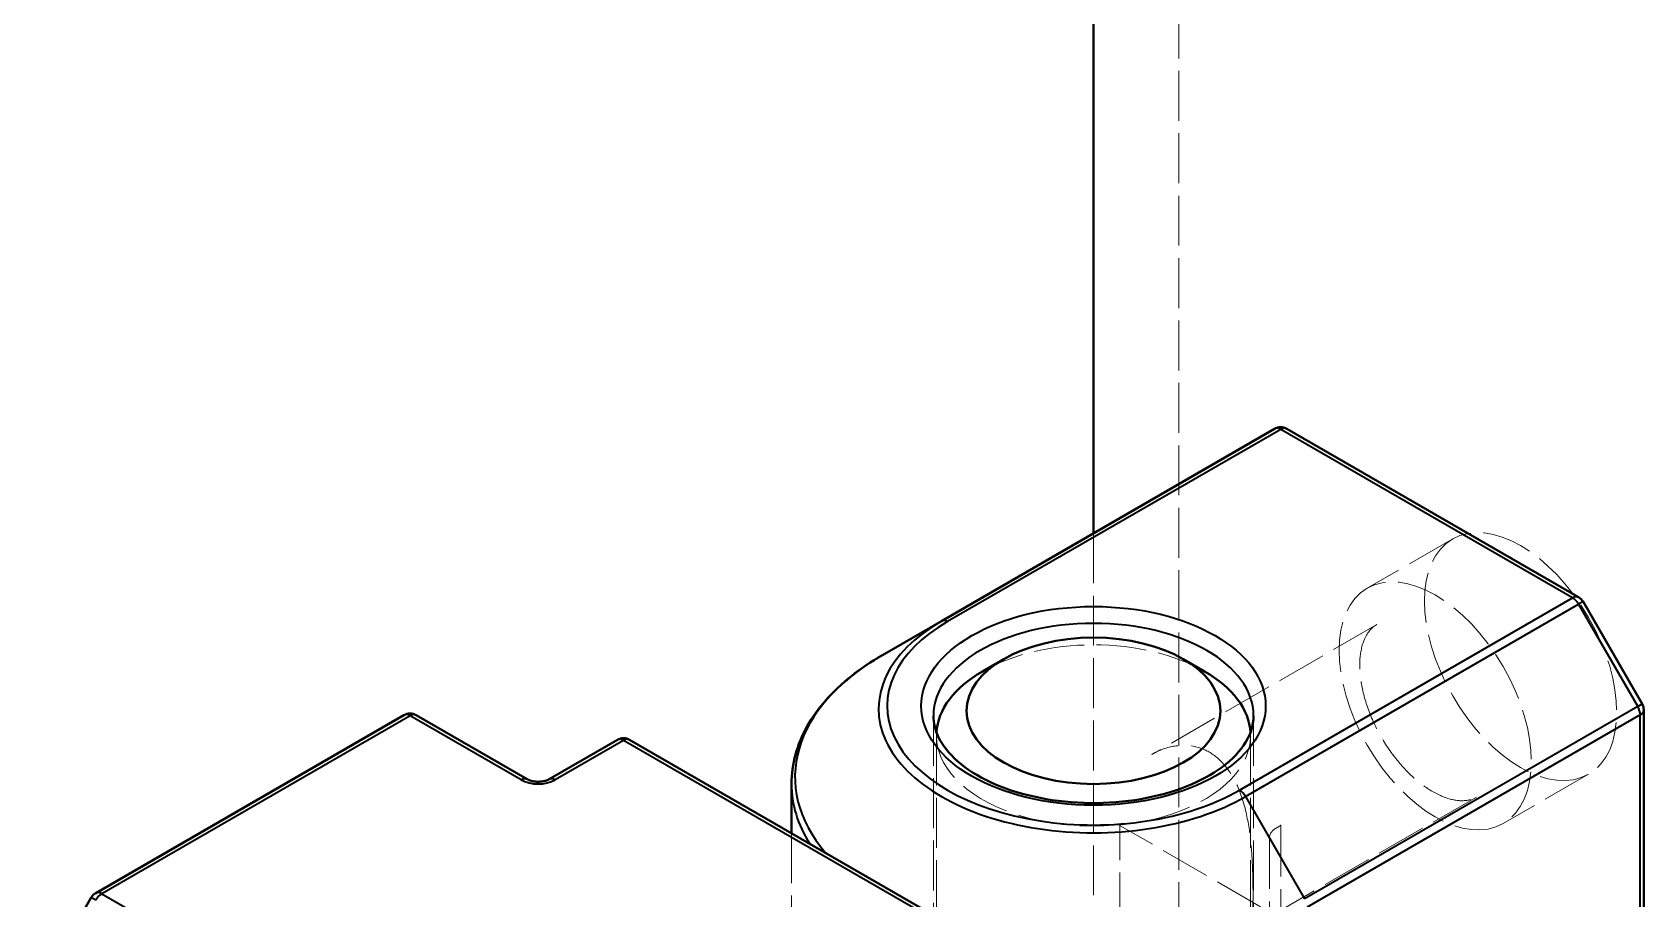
# Model space of a CAD drawing. Header units: millimetres. Extents: x 0 to 3567, y 0 to 2523.
# Drawn here: x 3241.58 to 3257.59, y 2207.13 to 2215.74 of the extents above; entities that cross this region are included whole.
import ezdxf

# ---------------------------------------------------------------- set-up
doc = ezdxf.new("R2010")
doc.units = ezdxf.units.MM
doc.header["$LTSCALE"] = 3
doc.linetypes.add('DASHED', pattern=[0.2067, 0.1654, -0.0413])
for name, color, linetype, lineweight, true_color in [('가려진 것(ISO)', 2, 'DASHED', 18, 0xffff00), ('가시적인 것(ISO)', 3, 'Continuous', 40, 0x00ff00), ('가시적인 좁은 것(ISO)', 3, 'Continuous', 35, 0x00ff00)]:
    doc.layers.add(name, color=color, linetype=linetype, lineweight=lineweight, true_color=true_color)

msp = doc.modelspace()

# ---------------------------------------------------------------- linework, layer by layer
at = {"layer": '가려진 것(ISO)'}
for p, q in [((3252.9691, 2121.8452), (3252.9691, 2222.7642)), ((3252.1206, 2210.7617), (3252.1206, 2193.3935)), ((3255.6882, 2210.7061), (3254.8397, 2210.2162)), ((3254.9348, 2209.8554), (3252.7, 2208.5651)), ((3250.5306, 2208.949), (3250.5306, 2205.4708)), ((3253.7106, 2208.949), (3253.7106, 2205.4708)), ((3250.5606, 2208.7531), (3250.5606, 2194.644)), ((3253.6806, 2208.7531), (3253.6806, 2194.644)), ((3257.0382, 2208.3678), (3256.1897, 2207.8779)), ((3255.9248, 2208.1407), (3253.69, 2206.8504)), ((3252.3824, 2200.6943), (3252.3824, 2207.8468)), ((3256.4656, 2205.5012), (3252.3927, 2207.8527)), ((3253.9698, 2207.8527), (3253.9273, 2207.8282)), ((3253.9801, 2207.8468), (3253.9801, 2201.1842)), ((3249.1206, 2207.7823), (3249.1206, 2205.4708)), ((3253.8673, 2207.7243), (3253.8673, 2201.0617))]:
    msp.add_line(p, q, dxfattribs=at)
msp.add_arc((3253.9873, 2207.7243), 0.12, 120, 180, dxfattribs=at)
for centre in [(3256.3632, 2209.5369), (3255.5147, 2209.047)]:
    msp.add_ellipse(centre, major_axis=(0.675, -1.1691), ratio=0.5773503, dxfattribs=at)
for start_param, end_param in [(0.7853982, 2.3562), (3.1085012, 6.3162767)]:
    msp.add_ellipse((3252.1206, 2208.7531), major_axis=(1.56, 0), ratio=0.5773503, start_param=start_param, end_param=end_param, dxfattribs=at)
for points, knots in [([(3254.9348, 2209.8554), (3254.8813, 2209.8245), (3254.8369, 2209.7732), (3254.7832, 2209.6376), (3254.7686, 2209.5663), (3254.7626, 2209.4073), (3254.7701, 2209.3206), (3254.8068, 2209.138), (3254.8362, 2209.042), (3254.9151, 2208.851), (3254.9647, 2208.756), (3255.0788, 2208.5778), (3255.1434, 2208.4946), (3255.2798, 2208.3492), (3255.3516, 2208.287), (3255.4934, 2208.1895), (3255.5632, 2208.154), (3255.6929, 2208.1102), (3255.7523, 2208.1022), (3255.8502, 2208.1085), (3255.89, 2208.1206), (3255.9248, 2208.1407)], [2.3561945, 2.3561945, 2.3561945, 2.3561945, 2.7847556, 2.7847556, 3.0989195, 3.0989195, 3.3984627, 3.3984627, 3.700928, 3.700928, 4.0064589, 4.0064589, 4.3126314, 4.3126314, 4.6167962, 4.6167962, 4.9172366, 4.9172366, 5.2194629, 5.2194629, 5.4977871, 5.4977871, 5.4977871, 5.4977871]), ([(3253.7052, 2207.1653), (3253.7052, 2207.2372), (3253.7042, 2207.3184), (3253.6986, 2207.4891), (3253.6938, 2207.5805), (3253.6751, 2207.7774), (3253.6597, 2207.8851), (3253.6099, 2208.1012), (3253.5726, 2208.2116), (3253.4773, 2208.394), (3253.4197, 2208.4707), (3253.299, 2208.5753), (3253.237, 2208.6104), (3253.1079, 2208.6517), (3253.0393, 2208.6587), (3252.8957, 2208.6466), (3252.8193, 2208.6247), (3252.7318, 2208.5827), (3252.7157, 2208.5742), (3252.6998, 2208.565)], [0, 0, 0, 0, 0.04426583, 0.04426583, 0.08981626, 0.08981626, 0.14330188, 0.14330188, 0.20304706, 0.20304706, 0.25784172, 0.25784172, 0.30413094, 0.30413094, 0.35035503, 0.35035503, 0.40138343, 0.40138343, 0.41311555, 0.41311555, 0.41311555, 0.41311555]), ([(3252.3927, 2207.8527), (3252.3896, 2207.8545), (3252.3867, 2207.8568), (3252.3826, 2207.861), (3252.3813, 2207.8629), (3252.38, 2207.865), (3252.3801, 2207.8652), (3252.3806, 2207.8634), (3252.3812, 2207.8615), (3252.3821, 2207.8556), (3252.3824, 2207.8516), (3252.3824, 2207.8468)], [2.35619449, 2.35619449, 2.35619449, 2.35619449, 2.51327412, 2.51327412, 2.67035376, 2.67035376, 2.82743339, 2.82743339, 2.98451302, 2.98451302, 3.14159265, 3.14159265, 3.14159265, 3.14159265]), ([(3253.9698, 2207.8527), (3253.9729, 2207.8545), (3253.9757, 2207.8568), (3253.9799, 2207.861), (3253.9812, 2207.8629), (3253.9824, 2207.865), (3253.9824, 2207.8652), (3253.9818, 2207.8634), (3253.9813, 2207.8615), (3253.9804, 2207.8556), (3253.9801, 2207.8516), (3253.9801, 2207.8468)], [2.35619449, 2.35619449, 2.35619449, 2.35619449, 2.51327412, 2.51327412, 2.67035376, 2.67035376, 2.82743339, 2.82743339, 2.98451302, 2.98451302, 3.14159265, 3.14159265, 3.14159265, 3.14159265]), ([(3253.6898, 2206.8503), (3253.685, 2206.8475), (3253.6808, 2206.8425), (3253.6808, 2206.8425), (3253.6809, 2206.8426), (3253.6819, 2206.8444), (3253.685, 2206.851), (3253.6924, 2206.8803), (3253.6966, 2206.9083), (3253.7024, 2206.9836), (3253.7041, 2207.0336), (3253.7051, 2207.1144), (3253.7052, 2207.1393), (3253.7052, 2207.1653)], [0, 0, 0, 0, 0.02682742, 0.02682742, 0.03106926, 0.03106926, 0.05573679, 0.05573679, 0.09077216, 0.09077216, 0.12951024, 0.12951024, 0.1455244, 0.1455244, 0.1455244, 0.1455244])]:
    msp.add_open_spline(points, degree=3, knots=knots, dxfattribs=at)
msp.add_open_spline([(3252.6998, 2208.565), (3252.6998, 2208.565), (3252.6999, 2208.565), (3252.6999, 2208.5651)], degree=3, dxfattribs=at)
at = {"layer": '가시적인 것(ISO)'}
for p, q in [((3252.1206, 2223.2541), (3252.1206, 2210.7617)), ((3253.9201, 2211.8006), (3250.6108, 2209.89)), ((3256.9396, 2210.1265), (3254.0401, 2211.8006)), ((3256.9835, 2210.0826), (3257.5702, 2209.0664)), ((3250.6108, 2209.89), (3250.0241, 2209.5513)), ((3251.2296, 2209.5124), (3251.0175, 2209.3899)), ((3253.0115, 2209.5124), (3253.2237, 2209.3899)), ((3245.2723, 2208.955), (3242.2104, 2207.1871)), ((3246.4954, 2208.3181), (3245.3923, 2208.955)), ((3257.5863, 2195.8604), (3257.5863, 2209.0064)), ((3247.3937, 2208.71), (3246.7148, 2208.3181)), ((3250.9999, 2206.6973), (3247.5137, 2208.71)), ((3249.1206, 2208.2716), (3249.1206, 2207.7823)), ((3242.1664, 2207.1432), (3241.5798, 2206.127))]:
    msp.add_line(p, q, dxfattribs=at)
for centre, start, end in [((3253.9801, 2211.6967), 60, 119.99999), ((3256.8796, 2210.0226), 30, 60), ((3257.4663, 2209.0064), 0, 30), ((3245.3323, 2208.8511), 60, 120), ((3247.4537, 2208.6061), 60, 120), ((3242.2704, 2207.0832), 120, 150)]:
    msp.add_arc(centre, 0.12, start, end, dxfattribs=at)
msp.add_ellipse((3252.1206, 2208.998), major_axis=(1.26, 0), ratio=0.5773503, dxfattribs=at)
for major_axis, start_param, end_param in [((-1.56, 0), 5.4977926, 6.2500939), ((1.56, 0), 0.0330914, 0.7853982)]:
    msp.add_ellipse((3252.1206, 2208.7531), major_axis=major_axis, ratio=0.5773503, start_param=start_param, end_param=end_param, dxfattribs=at)
for points, knots in [([(3249.1206, 2208.2716), (3249.1206, 2208.3695), (3249.134, 2208.4675), (3249.1866, 2208.6594), (3249.2259, 2208.7535), (3249.328, 2208.935), (3249.3909, 2209.0225), (3249.5381, 2209.1892), (3249.6223, 2209.2684), (3249.8096, 2209.4173), (3249.9128, 2209.487), (3250.0241, 2209.5513)], [2.35619449, 2.35619449, 2.35619449, 2.35619449, 2.51327412, 2.51327412, 2.67035376, 2.67035376, 2.82743339, 2.82743339, 2.98451302, 2.98451302, 3.14159265, 3.14159265, 3.14159265, 3.14159265]), ([(3253.7106, 2208.949), (3253.7106, 2208.8506), (3253.6787, 2208.7508), (3253.5523, 2208.5676), (3253.4675, 2208.485), (3253.2552, 2208.34), (3253.1302, 2208.277), (3252.8495, 2208.1751), (3252.6937, 2208.1362), (3252.3668, 2208.0874), (3252.1956, 2208.0777), (3251.8562, 2208.089), (3251.688, 2208.1101), (3251.3731, 2208.1803), (3251.2264, 2208.2294), (3250.9699, 2208.3489), (3250.86, 2208.4191), (3250.686, 2208.571), (3250.6223, 2208.6525), (3250.5474, 2208.8058), (3250.5306, 2208.8776), (3250.5306, 2208.949)], [5.4977871, 5.4977871, 5.4977871, 5.4977871, 5.8768167, 5.8768167, 6.1996399, 6.1996399, 6.5070753, 6.5070753, 6.8156258, 6.8156258, 7.126228, 7.126228, 7.4373777, 7.4373777, 7.7473473, 7.7473473, 8.0550342, 8.0550342, 8.3644188, 8.3644188, 8.6393798, 8.6393798, 8.6393798, 8.6393798]), ([(3246.7148, 2208.3181), (3246.7093, 2208.3149), (3246.7023, 2208.3116), (3246.6851, 2208.3051), (3246.6747, 2208.302), (3246.6514, 2208.297), (3246.6383, 2208.2952), (3246.6109, 2208.2933), (3246.5966, 2208.2934), (3246.5689, 2208.2955), (3246.5554, 2208.2976), (3246.5314, 2208.3031), (3246.5207, 2208.3065), (3246.5054, 2208.3128), (3246.4999, 2208.3155), (3246.4954, 2208.3181)], [1.5707963, 1.5707963, 1.5707963, 1.5707963, 1.77752, 1.77752, 2.0009815, 2.0009815, 2.2400361, 2.2400361, 2.4880104, 2.4880104, 2.7356749, 2.7356749, 2.9733388, 2.9733388, 3.1415927, 3.1415927, 3.1415927, 3.1415927])]:
    msp.add_open_spline(points, degree=3, knots=knots, dxfattribs=at)
at = {"layer": '가시적인 좁은 것(ISO)'}
for p, q in [((3253.9801, 2211.7947), (3250.6708, 2209.884)), ((3256.8796, 2210.1206), (3253.9801, 2211.7947)), ((3253.5703, 2208.21), (3256.8796, 2210.1206)), ((3253.6303, 2208.1467), (3256.9396, 2210.0573)), ((3256.9835, 2210.0826), (3256.9396, 2210.0573)), ((3256.9396, 2210.0573), (3257.5263, 2209.0411)), ((3257.5263, 2209.0411), (3257.5702, 2209.0664)), ((3245.3323, 2208.949), (3242.2704, 2207.1812)), ((3246.4354, 2208.3122), (3245.3323, 2208.949)), ((3257.5263, 2209.0411), (3254.217, 2207.1305)), ((3257.5511, 2208.9574), (3254.2419, 2207.0468)), ((3257.5511, 2195.8114), (3257.5511, 2208.9574)), ((3247.4537, 2208.7041), (3246.7748, 2208.3122)), ((3250.9399, 2206.6913), (3247.4537, 2208.7041)), ((3253.6303, 2208.1467), (3254.217, 2207.1305)), ((3242.2104, 2207.1179), (3242.1664, 2207.1432)), ((3242.2704, 2207.1812), (3245.9379, 2205.0638))]:
    msp.add_line(p, q, dxfattribs=at)
for centre, major_axis, start_param, end_param in [((3253.9801, 2211.6967), (-0.06, 0.1039), 5.4977869, 6.2831851), ((3253.9801, 2211.6967), (0.06, 0.1039), 0, 0.7853982), ((3256.8796, 2210.0226), (0.06, 0.1039), 0, 0.7853982), ((3256.8796, 2210.0226), (0.06, -0.1039), 1.5707965, 2.3561948), ((3252.1206, 2209.0183), (-2.1351, 0), 5.4977871, 8.6393798), ((3252.1206, 2209.047), (-2.0503, 0), 5.4977871, 8.6393798), ((3252.1206, 2208.949), (-1.59, 0), 3.1415927, 6.2831853), ((3250.6708, 2209.7861), (-0.06, 0.1039), 5.4977887, 6.2831865), ((3252.1206, 2208.3409), (-2.9649, 0), 5.4977871, 6.7391712), ((3245.3323, 2208.8511), (-0.06, 0.1039), 5.4977871, 6.2831853), ((3245.3323, 2208.8511), (0.06, 0.1039), 0, 0.7853982), ((3257.4663, 2209.0064), (0.06, -0.1039), 0.7853982, 1.5707961), ((3257.4663, 2209.0064), (0.12, 0), 5.4977871, 6.2831853), ((3247.4537, 2208.6061), (-0.06, 0.1039), 5.4977871, 6.2831853), ((3247.4537, 2208.6061), (0.06, 0.1039), 0, 0.7853982), ((3246.4354, 2208.2142), (0.06, 0.1039), 0, 0.7853982), ((3246.6051, 2208.4102), (-0.24, 0), 0.7853982, 2.3561945), ((3246.7748, 2208.2142), (-0.06, 0.1039), 5.4977871, 6.2831853), ((3252.1206, 2208.2716), (-3, 0), 0, 0.3503805), ((3253.5703, 2208.112), (0.06, -0.1039), 1.5708004, 2.356199), ((3242.2704, 2207.0832), (-0.06, 0.1039), 5.4977871, 6.2831853), ((3242.2704, 2207.0832), (0.06, 0.1039), 0.7853982, 1.5707963)]:
    msp.add_ellipse(centre, major_axis=major_axis, ratio=0.5773503, start_param=start_param, end_param=end_param, dxfattribs=at)
msp.add_ellipse((3252.1206, 2209.047), major_axis=(-1.71, 0), ratio=0.5773503, dxfattribs=at)

doc.saveas('drawing.dxf')
